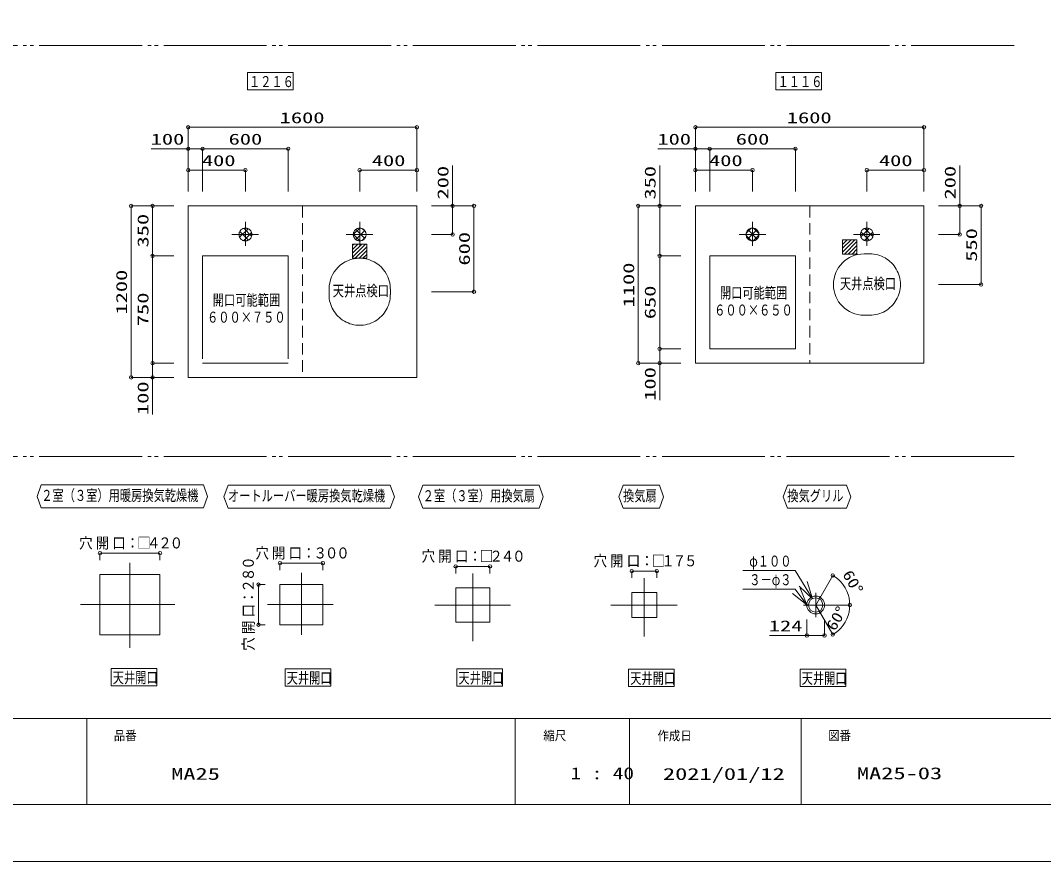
# Model space of a CAD drawing. Units: millimetres on the paper. Extents: x -305 to 305, y -152 to 152.
# Drawn here: x -82.6 to 96.4, y -148.5 to -1.4 of the extents above; entities that cross this region are included whole.
import ezdxf
from ezdxf.enums import TextEntityAlignment as Align

# ---------------------------------------------------------------- set-up
doc = ezdxf.new("R2010")
doc.units = ezdxf.units.MM
for name, pattern in [('DASHED2', [3, 2, -1]), ('LONG_CHAIN', [21, 18, -1, 1, -1]), ('LONG_DOUBLE_CHAIN', [21.8, 18, -1, 0.6, -0.6, 0.6, -1])]:
    doc.linetypes.add(name, pattern=pattern)
for name, color, linetype, lineweight in [('0-0_0', 7, 'Continuous', 9), ('0-1_VIEW0004', 7, 'Continuous', 9), ('0-2_1図面枠', 7, 'Continuous', 9), ('0-3_図面枠', 3, 'Continuous', 9), ('0-4_DEFPOINTS', 7, 'Continuous', 9)]:
    doc.layers.add(name, color=color, linetype=linetype, lineweight=lineweight)
doc.styles.add('ＭＳ ゴシック', font='')
doc.styles.get('ＭＳ ゴシック').set_extended_font_data('MS Gothic')

# ---------------------------------------------------------------- blocks, each defined once
blk = doc.blocks.new('_ORIGIN')
at = {"layer": '0-0_0'}
blk.add_line((0, 0), (-1, 0), dxfattribs=at)
blk.add_circle((0, 0), 0.5, dxfattribs=at)

msp = doc.modelspace()

# ---------------------------------------------------------------- linework, layer by layer
at = {"layer": '0-0_0'}
for p, q in [((-44.264, -39.331), (-42.759, -37.827)), ((-42.727, -39.832), (-44.247, -38.311)), ((-43.559, -39.92), (-42.17, -38.531)), ((-42.16, -39.105), (-43.521, -37.745)), ((-24.378, -38.842), (-23.248, -37.712)), ((-23.2, -39.961), (-24.377, -38.785)), ((-23.957, -39.715), (-22.376, -38.133)), ((-22.354, -39.514), (-23.929, -37.939)), ((-22.828, -39.879), (-22.211, -39.262)), ((-22.253, -38.322), (-22.737, -37.838)), ((45.325, -39.949), (44.385, -39.009)), ((44.396, -38.605), (45.265, -37.737)), ((44.682, -39.613), (46.273, -38.022)), ((46.297, -39.628), (44.707, -38.037)), ((45.634, -39.954), (46.614, -38.974)), ((46.605, -38.643), (45.692, -37.729)), ((64.448, -39.244), (65.904, -37.789)), ((65.939, -39.872), (64.462, -38.396)), ((65.097, -39.889), (66.548, -38.437)), ((66.562, -39.202), (65.133, -37.773)), ((52.954, -97.628), (43.812, -97.628)), ((55.964, -102.53), (52.954, -97.628)), ((55.964, -102.53), (55.063, -99.499)), ((52.954, -100.874), (43.812, -100.874)), ((54.987, -103.6), (52.505, -101.64)), ((54.987, -103.6), (52.954, -100.874)), ((55.964, -102.53), (53.668, -100.355)), ((54.987, -103.6), (53.817, -100.662)), ((-71.017, -123.498), (-71.017, -138.498)), ((3.983, -123.498), (3.983, -138.498)), ((23.983, -123.498), (23.983, -138.498)), ((53.983, -123.498), (53.983, -138.498))]:
    msp.add_line(p, q, dxfattribs=at)
at = {"layer": '0-0_0', "color": 2}
for p, q in [((-24.503, -42.794), (-22.209, -40.5)), ((-24.503, -42.12), (-22.883, -40.5)), ((-24.503, -41.447), (-23.556, -40.5)), ((-24.503, -40.773), (-24.23, -40.5)), ((-24.036, -43), (-22.003, -40.967)), ((61.247, -41.907), (63.404, -39.75)), ((61.247, -41.233), (62.731, -39.75)), ((61.247, -40.56), (62.057, -39.75)), ((61.247, -39.886), (61.384, -39.75)), ((61.578, -42.25), (63.747, -40.081)), ((62.251, -42.25), (63.747, -40.754)), ((-23.362, -43), (-22.003, -41.641)), ((-22.689, -43), (-22.003, -42.314)), ((62.925, -42.25), (63.747, -41.428)), ((63.598, -42.25), (63.747, -42.101)), ((-22.015, -43), (-22.003, -42.988))]:
    msp.add_line(p, q, dxfattribs=at)
at = {"layer": '0-1_VIEW0004', "color": 5, "linetype": 'LONG_DOUBLE_CHAIN'}
for p, q in [((91.256, -5.808), (-277.701, -5.808)), ((91.256, -77.683), (-277.701, -77.683))]:
    msp.add_line(p, q, dxfattribs=at)
at = {"layer": '0-1_VIEW0004'}
for p, q in [((-42.914, -13.509), (-42.914, -10.509)), ((-42.914, -10.509), (-34.914, -10.509)), ((-34.914, -13.509), (-34.914, -10.509)), ((49.586, -13.509), (49.586, -10.509)), ((49.586, -10.509), (57.586, -10.509)), ((57.586, -13.509), (57.586, -10.509)), ((-42.914, -13.509), (-34.914, -13.509)), ((49.586, -13.509), (57.586, -13.509)), ((-53.253, -31.297), (-53.253, -20.087)), ((-52.653, -20.087), (-13.853, -20.087)), ((-13.253, -31.297), (-13.253, -20.087)), ((35.497, -31.297), (35.497, -20.087)), ((36.097, -20.087), (74.897, -20.087)), ((75.497, -31.297), (75.497, -20.087)), ((-53.253, -23.837), (-59.725, -23.837)), ((-53.253, -31.297), (-53.253, -23.837)), ((-52.653, -23.837), (-51.353, -23.837)), ((-50.753, -31.297), (-50.753, -23.837)), ((-50.153, -23.837), (-36.353, -23.837)), ((-35.753, -31.297), (-35.753, -23.837)), ((35.497, -23.837), (28.951, -23.837)), ((35.497, -31.297), (35.497, -23.837)), ((36.097, -23.837), (37.397, -23.837)), ((37.997, -31.297), (37.997, -23.837)), ((38.597, -23.837), (52.397, -23.837)), ((52.997, -31.297), (52.997, -23.837)), ((-7.002, -33.837), (-7.002, -26.765)), ((29.249, -33.837), (29.249, -26.765)), ((81.748, -33.837), (81.748, -26.765)), ((-53.253, -31.297), (-53.253, -27.587)), ((-43.853, -27.587), (-52.653, -27.587)), ((-43.253, -31.297), (-43.253, -27.587)), ((-23.253, -31.297), (-23.253, -27.587)), ((-22.653, -27.587), (-13.853, -27.587)), ((-13.253, -31.297), (-13.253, -27.587)), ((35.497, -31.297), (35.497, -27.587)), ((44.897, -27.587), (36.097, -27.587)), ((45.497, -31.297), (45.497, -27.587)), ((65.497, -31.297), (65.497, -27.587)), ((66.097, -27.587), (74.897, -27.587)), ((75.497, -31.297), (75.497, -27.587)), ((-55.793, -33.837), (-63.251, -33.837)), ((-55.793, -33.837), (-59.501, -33.837)), ((-13.253, -33.837), (-53.253, -33.837)), ((-53.253, -63.837), (-53.253, -33.837)), ((-13.253, -63.837), (-13.253, -33.837)), ((-10.713, -33.837), (-7.002, -33.837)), ((-10.713, -33.837), (-3.252, -33.837)), ((32.957, -33.837), (25.499, -33.837)), ((32.957, -33.837), (29.249, -33.837)), ((75.497, -33.837), (35.497, -33.837)), ((35.497, -61.337), (35.497, -33.837)), ((75.497, -61.337), (75.497, -33.837)), ((78.037, -33.837), (85.497, -33.837)), ((78.037, -33.837), (81.748, -33.837)), ((-63.251, -34.437), (-63.251, -63.237)), ((-59.501, -34.437), (-59.501, -41.987)), ((-7.002, -34.437), (-7.002, -38.237)), ((-3.252, -34.437), (-3.252, -48.237)), ((25.499, -34.437), (25.499, -60.737)), ((29.249, -34.437), (29.249, -41.987)), ((81.748, -34.437), (81.748, -38.237)), ((85.497, -46.987), (85.497, -34.437)), ((-10.713, -38.837), (-7.002, -38.837)), ((78.037, -38.837), (81.748, -38.837)), ((-55.793, -42.587), (-59.501, -42.587)), ((32.957, -42.587), (29.249, -42.587)), ((-59.501, -43.187), (-59.501, -60.737)), ((29.249, -43.187), (29.249, -58.237)), ((78.037, -47.587), (85.497, -47.587)), ((-10.713, -48.837), (-3.252, -48.837)), ((32.957, -58.837), (29.249, -58.837)), ((29.248, -60.737), (29.248, -59.437)), ((-59.502, -63.237), (-59.502, -61.937)), ((-55.793, -61.337), (-59.501, -61.337)), ((32.957, -61.337), (25.499, -61.337)), ((29.248, -61.337), (29.248, -67.809)), ((75.497, -61.337), (35.497, -61.337)), ((-55.793, -63.837), (-63.251, -63.837)), ((-59.502, -63.837), (-59.502, -70.309)), ((-13.253, -63.837), (-53.253, -63.837)), ((-68.704, -95.784), (-68.704, -94.574)), ((-68.104, -94.574), (-58.804, -94.574)), ((-58.204, -95.784), (-58.204, -94.574)), ((-37.204, -97.534), (-37.204, -96.324)), ((-36.604, -96.324), (-30.304, -96.324)), ((-29.704, -97.534), (-29.704, -96.324)), ((-68.704, -98.324), (-58.204, -98.324)), ((-68.704, -108.824), (-68.704, -98.324)), ((-58.204, -108.824), (-58.204, -98.324)), ((-6.454, -98.096), (-6.454, -96.886)), ((-5.854, -96.886), (-1.054, -96.886)), ((-0.454, -98.096), (-0.454, -96.886)), ((24.359, -98.909), (24.359, -97.699)), ((24.959, -97.699), (28.134, -97.699)), ((28.734, -98.909), (28.734, -97.699)), ((-39.794, -100.074), (-40.952, -100.074)), ((-29.704, -100.074), (-37.204, -100.074)), ((-37.204, -100.074), (-37.204, -107.074)), ((-29.704, -100.074), (-29.704, -107.074)), ((-40.952, -100.674), (-40.952, -106.474)), ((-0.454, -106.636), (-0.454, -100.636)), ((28.734, -105.824), (28.734, -101.449)), ((-39.794, -107.074), (-40.952, -107.074)), ((-29.704, -107.074), (-37.204, -107.074)), ((-6.454, -106.636), (-0.454, -106.636)), ((24.359, -105.824), (28.734, -105.824)), ((54.996, -106.176), (54.996, -108.967)), ((58.096, -106.176), (58.096, -108.967)), ((-68.704, -108.824), (-58.204, -108.824)), ((54.996, -108.967), (48.441, -108.967)), ((55.596, -108.967), (57.496, -108.967)), ((-66.755, -117.742), (-66.755, -114.742)), ((-66.755, -114.742), (-58.755, -114.742)), ((-58.755, -117.742), (-58.755, -114.742)), ((-36.317, -117.804), (-36.317, -114.804)), ((-36.317, -114.804), (-28.317, -114.804)), ((-28.317, -117.804), (-28.317, -114.804)), ((-6.255, -117.804), (-6.255, -114.804)), ((-6.255, -114.804), (1.745, -114.804)), ((1.745, -117.804), (1.745, -114.804)), ((23.808, -117.867), (23.808, -114.867)), ((23.808, -114.867), (31.808, -114.867)), ((31.808, -117.867), (31.808, -114.867)), ((53.808, -117.867), (53.808, -114.867)), ((53.808, -114.867), (61.808, -114.867)), ((61.808, -117.867), (61.808, -114.867)), ((-66.755, -117.742), (-58.755, -117.742)), ((-36.317, -117.804), (-28.317, -117.804)), ((-6.255, -117.804), (1.745, -117.804)), ((23.808, -117.867), (31.808, -117.867)), ((53.808, -117.867), (61.808, -117.867))]:
    msp.add_line(p, q, dxfattribs=at)
at = {"layer": '0-1_VIEW0004', "linetype": 'DASHED2'}
for p, q in [((-33.253, -33.837), (-33.253, -63.837)), ((55.497, -33.837), (55.497, -61.337))]:
    msp.add_line(p, q, dxfattribs=at)
at = {"layer": '0-1_VIEW0004', "color": 6, "linetype": 'LONG_CHAIN'}
for p, q in [((-43.253, -40.826), (-43.253, -36.642)), ((-23.253, -40.826), (-23.253, -36.642)), ((45.497, -40.826), (45.497, -36.642)), ((65.497, -40.826), (65.497, -36.642)), ((-45.607, -38.837), (-40.954, -38.837)), ((-25.607, -38.837), (-20.954, -38.837)), ((43.143, -38.837), (47.796, -38.837)), ((63.143, -38.837), (67.796, -38.837))]:
    msp.add_line(p, q, dxfattribs=at)
at = {"layer": '0-1_VIEW0004', "color": 2}
for p, q in [((-24.503, -43), (-24.503, -40.5)), ((-24.503, -40.5), (-22.003, -40.5)), ((-22.003, -43), (-22.003, -40.5)), ((61.247, -39.75), (63.747, -39.75)), ((61.247, -42.25), (61.247, -39.75)), ((63.747, -42.25), (63.747, -39.75)), ((61.247, -42.25), (63.747, -42.25)), ((-24.503, -43), (-22.003, -43))]:
    msp.add_line(p, q, dxfattribs=at)
at = {"layer": '0-1_VIEW0004', "linetype": 'LONG_DOUBLE_CHAIN'}
for p, q in [((-50.753, -42.587), (-50.753, -61.337)), ((-50.753, -42.587), (-35.753, -42.587)), ((-35.753, -42.587), (-35.753, -61.337)), ((37.997, -42.587), (37.997, -58.837)), ((37.997, -42.587), (52.997, -42.587)), ((52.997, -42.587), (52.997, -58.837)), ((65.015, -42.225), (66.015, -42.225)), ((-28.615, -48.355), (-28.615, -49.355)), ((-17.89, -48.355), (-17.89, -49.355)), ((65.015, -52.95), (66.015, -52.95)), ((37.997, -58.837), (52.997, -58.837)), ((-50.753, -61.337), (-35.753, -61.337))]:
    msp.add_line(p, q, dxfattribs=at)
at = {"layer": '0-1_VIEW0004', "linetype": 'LONG_CHAIN'}
for p, q in [((-63.454, -111.114), (-63.454, -96.231)), ((-33.454, -98.023), (-33.454, -108.835)), ((-3.454, -109.959), (-3.454, -98.136)), ((56.546, -103.636), (59.533, -98.463)), ((26.546, -109.146), (26.546, -98.949)), ((56.546, -101.511), (56.546, -105.761)), ((-72.14, -103.574), (-55.604, -103.574)), ((-27.889, -103.574), (-39.385, -103.574)), ((-10.124, -103.636), (3.126, -103.636)), ((20.689, -103.636), (32.313, -103.636)), ((54.421, -103.636), (62.519, -103.636)), ((56.546, -103.636), (59.533, -108.809))]:
    msp.add_line(p, q, dxfattribs=at)
at = {"layer": '0-1_VIEW0004'}
for points in [[(-79.697, -84.631), (-78.969, -86.631), (-50.597, -86.631), (-49.869, -84.631), (-50.597, -82.631), (-78.969, -82.631)], [(-47.009, -84.693), (-46.281, -86.693), (-17.909, -86.693), (-17.182, -84.693), (-17.909, -82.693), (-46.281, -82.693)], [(-12.947, -84.693), (-12.219, -86.693), (8.153, -86.693), (8.881, -84.693), (8.153, -82.693), (-12.219, -82.693)], [(22.116, -84.693), (22.844, -86.693), (29.216, -86.693), (29.943, -84.693), (29.216, -82.693), (22.844, -82.693)], [(50.866, -84.693), (51.594, -86.693), (61.966, -86.693), (62.693, -84.693), (61.966, -82.693), (51.594, -82.693)]]:
    msp.add_lwpolyline(points, close=True, dxfattribs=at)
for points in [[(-6.454, -106.636), (-6.454, -100.636), (-0.454, -100.636)], [(24.359, -105.824), (24.359, -101.449), (28.734, -101.449)]]:
    msp.add_lwpolyline(points, dxfattribs=at)
at = {"layer": '0-1_VIEW0004', "color": 6, "linetype": 'LONG_CHAIN'}
for centre in [(-43.253, -38.837), (-23.253, -38.837), (45.497, -38.837), (65.497, -38.837)]:
    msp.add_circle(centre, 1.125, dxfattribs=at)
at = {"layer": '0-1_VIEW0004'}
for centre, radius in [((54.996, -103.636), 0.125), ((54.996, -103.636), 0.0375), ((56.546, -103.636), 1.25), ((57.321, -102.294), 0.125), ((57.321, -102.294), 0.0375), ((57.321, -104.978), 0.125), ((57.321, -104.978), 0.0375)]:
    msp.add_circle(centre, radius, dxfattribs=at)
at = {"layer": '0-1_VIEW0004', "linetype": 'LONG_CHAIN'}
msp.add_circle((56.546, -103.636), 1.55, dxfattribs=at)
at = {"layer": '0-1_VIEW0004', "linetype": 'LONG_DOUBLE_CHAIN'}
for centre, start, end in [((65.015, -47.587), 90.00002, 179.99998), ((66.015, -47.587), 269.99996, 90), ((-23.253, -48.355), 89.99998, 179.99996), ((-23.253, -48.355), 0.00002, 89.99998), ((65.015, -47.587), 179.99998, 269.99996), ((-23.253, -49.355), 179.99996, 0)]:
    msp.add_arc(centre, 5.362, start, end, dxfattribs=at)
at = {"layer": '0-1_VIEW0004'}
for radius, start, end in [(5.974, 5.75695, 54.24306), (5.973, 305.75743, 354.24257)]:
    msp.add_arc((56.546, -103.636), radius, start, end, dxfattribs=at)
at = {"layer": '0-3_図面枠'}
msp.add_line((-291.017, -123.498), (108.983, -123.498), dxfattribs=at)
msp.add_lwpolyline([(-291.017, -138.498), (108.983, -138.498), (108.983, 138.502), (-291.017, 138.502)], close=True, dxfattribs=at)
at = {"layer": '0-4_DEFPOINTS'}
msp.add_line((118.983, -148.498), (-301.017, -148.498), dxfattribs=at)

# ---------------------------------------------------------------- block references
at = {"layer": '0-1_VIEW0004', "xscale": 0.6, "yscale": 0.6}
for p, rotation in [((-53.253, -20.087), 180), ((35.497, -20.087), 180), ((-53.253, -23.837), 180), ((-50.753, -23.837), 180), ((35.497, -23.837), 180), ((37.997, -23.837), 180), ((-53.253, -27.587), 180), ((-23.253, -27.587), 180), ((35.497, -27.587), 180), ((65.497, -27.587), 180), ((-63.251, -33.837), 90), ((-59.501, -33.837), 90), ((-7.002, -33.837), 90), ((-3.252, -33.837), 90), ((25.499, -33.837), 90), ((29.249, -33.837), 90), ((81.748, -33.837), 90), ((85.497, -33.837), 90), ((-7.002, -38.837), 270), ((81.748, -38.837), 270), ((-59.501, -42.587), 270), ((-59.501, -42.587), 90), ((29.249, -42.587), 270), ((29.249, -42.587), 90), ((-3.252, -48.837), 270), ((85.497, -47.587), 270), ((29.248, -58.837), 90), ((29.249, -58.837), 270), ((-59.501, -61.337), 270), ((25.499, -61.337), 270), ((29.248, -61.337), 270), ((-59.502, -61.337), 90), ((-63.251, -63.837), 270), ((-59.502, -63.837), 270), ((-68.704, -94.574), 180), ((-37.204, -96.324), 180), ((-6.454, -96.886), 180), ((24.359, -97.699), 180), ((59.533, -98.462), 147.12153), ((-40.952, -100.074), 90), ((62.52, -103.636), 272.87847), ((62.52, -103.636), 87.12128), ((-40.952, -107.074), 270), ((54.996, -108.967), 180), ((59.533, -108.809), 212.87871)]:
    msp.add_blockref('_ORIGIN', p, dxfattribs=dict(at, rotation=rotation))
for p in [(-13.253, -20.087), (75.497, -20.087), (-50.753, -23.837), (-35.753, -23.837), (37.997, -23.837), (52.997, -23.837), (-43.253, -27.587), (-13.253, -27.587), (45.497, -27.587), (75.497, -27.587), (-58.204, -94.574), (-29.704, -96.324), (-0.454, -96.886), (28.734, -97.699), (58.096, -108.967)]:
    msp.add_blockref('_ORIGIN', p, dxfattribs=at)

# ---------------------------------------------------------------- texts
at = {"layer": '0-0_0', "style": 'ＭＳ ゴシック', "width": 0.75}
for s, p in [('φ１００', (44.929, -97.498)), ('３－φ３', (44.929, -100.744))]:
    msp.add_text(s, height=1.921, dxfattribs=at).set_placement(p, align=Align.BOTTOM_LEFT)
at = {"layer": '0-1_VIEW0004', "style": 'ＭＳ ゴシック'}
for s, width, p in [('１２１６', 0.75, (-42.629, -13.629)), ('１１１６', 0.75, (49.871, -13.629)), ('1600', 1.5, (-37.251, -19.949)), ('1600', 1.5, (51.499, -19.949)), ('100', 1.5, (-59.825, -23.699)), ('600', 1.5, (-46.188, -23.699)), ('100', 1.5, (28.851, -23.699)), ('600', 1.5, (42.562, -23.699)), ('400', 1.5, (-50.863, -27.449)), ('400', 1.5, (-21.131, -27.449)), ('400', 1.5, (37.887, -27.449)), ('400', 1.5, (67.619, -27.449)), ('天井点検口', 0.75, (60.783, -48.958)), ('天井点検口', 0.75, (-27.967, -50.208)), ('開口可能範囲', 0.75, (39.783, -50.584)), ('開口可能範囲', 0.75, (-48.967, -51.834)), ('６００×６５０', 0.75, (38.783, -53.581)), ('６００×７５０', 0.75, (-49.967, -54.831)), ('２室（３室）用暖房換気乾燥機', 0.75, (-78.982, -86.001)), ('オートルーバー暖房換気乾燥機', 0.75, (-46.295, -86.063)), ('２室（３室）用換気扇', 0.75, (-12.232, -86.063)), ('換気扇', 0.75, (22.83, -86.063)), ('換気グリル', 0.75, (51.58, -86.063)), ('穴', 0.9, (-72.356, -94.319)), ('開', 0.9, (-69.448, -94.319)), ('口：', 0.9, (-66.54, -94.319)), ('□', 0.9, (-62.178, -94.319)), ('４', 0.9, (-60.492, -94.319)), ('２', 0.9, (-58.504, -94.319)), ('０', 0.9, (-56.516, -94.319)), ('穴', 0.9, (-41.513, -96.069)), ('開', 0.9, (-38.605, -96.069)), ('口：', 0.9, (-35.697, -96.069)), ('３', 0.9, (-31.335, -96.069)), ('０', 0.9, (-29.347, -96.069)), ('０', 0.9, (-27.359, -96.069)), ('穴', 0.9, (-12.418, -96.631)), ('開', 0.9, (-9.51, -96.631)), ('口：', 0.9, (-6.602, -96.631)), ('□', 0.9, (-2.24, -96.631)), ('２', 0.9, (-0.554, -96.631)), ('４', 0.9, (1.434, -96.631)), ('０', 0.9, (3.422, -96.631)), ('穴', 0.9, (17.667, -97.444)), ('開', 0.9, (20.575, -97.444)), ('□', 0.9, (27.845, -97.444)), ('口：', 0.9, (23.483, -97.444)), ('１', 0.9, (29.531, -97.444)), ('７', 0.9, (31.519, -97.444)), ('５', 0.9, (33.507, -97.444)), ('124', 1.5, (48.347, -108.828)), ('天井開口', 0.75, (-66.469, -117.861)), ('天井開口', 0.75, (-36.032, -117.924)), ('天井開口', 0.75, (-5.969, -117.924)), ('天井開口', 0.75, (24.093, -117.986)), ('天井開口', 0.75, (54.093, -117.986))]:
    msp.add_text(s, height=1.921, dxfattribs=dict(at, width=width)).set_placement(p, align=Align.BOTTOM_LEFT)
for s, height, rotation, width, p in [('200', 1.921, 90, 1.5, (-7.141, -32.711)), ('350', 1.921, 90, 1.5, (29.11, -32.727)), ('200', 1.921, 90, 1.5, (81.609, -32.711)), ('350', 1.921, 90, 1.5, (-59.64, -41.102)), ('600', 1.921, 90, 1.5, (-3.391, -44.272)), ('550', 1.921, 90, 1.5, (85.358, -43.602)), ('1100', 1.921, 90, 1.5, (25.36, -51.585)), ('1200', 1.921, 90, 1.5, (-63.39, -52.835)), ('650', 1.921, 90, 1.5, (29.11, -53.647)), ('750', 1.921, 90, 1.5, (-59.64, -54.861)), ('100', 1.921, 90, 1.5, (29.109, -67.909)), ('100', 1.921, 90, 1.5, (-59.641, -70.409)), ('０', 1.921, 90, 0.9, (-41.207, -97.479)), ('８', 1.921, 90, 0.9, (-41.207, -99.467)), ('60°', 1.924, 299.995, 1.2, (60.655, -98.527)), ('２', 1.921, 90, 0.9, (-41.207, -101.455)), ('口：', 1.921, 90, 0.9, (-41.207, -105.817)), ('60°', 1.924, 60.013, 1.2, (60.415, -108.606)), ('開', 1.921, 90, 0.9, (-41.207, -108.725)), ('穴', 1.921, 90, 0.9, (-41.207, -111.633))]:
    msp.add_text(s, height=height, rotation=rotation, dxfattribs=dict(at, width=width)).set_placement(p, align=Align.BOTTOM_LEFT)
at = {"layer": '0-2_1図面枠', "style": 'ＭＳ ゴシック'}
for s, height, width, p in [('品番', 1.628, 0.9, (-66.276, -127.759)), ('縮尺', 1.628, 0.9, (8.896, -127.769)), ('作成日', 1.628, 0.9, (28.857, -127.788)), ('図番', 1.628, 0.9, (58.732, -127.759)), ('MA25', 2.089, 1.5, (-56.239, -134.835)), ('1 : 40', 2.092, 1.3, (13.65, -134.737)), ('2021/01/12', 2.089, 1.5, (29.822, -134.861)), ('MA25-03', 2.089, 1.5, (63.761, -134.737))]:
    msp.add_text(s, height=height, dxfattribs=dict(at, width=width)).set_placement(p, align=Align.BOTTOM_LEFT)

doc.saveas('drawing.dxf')
